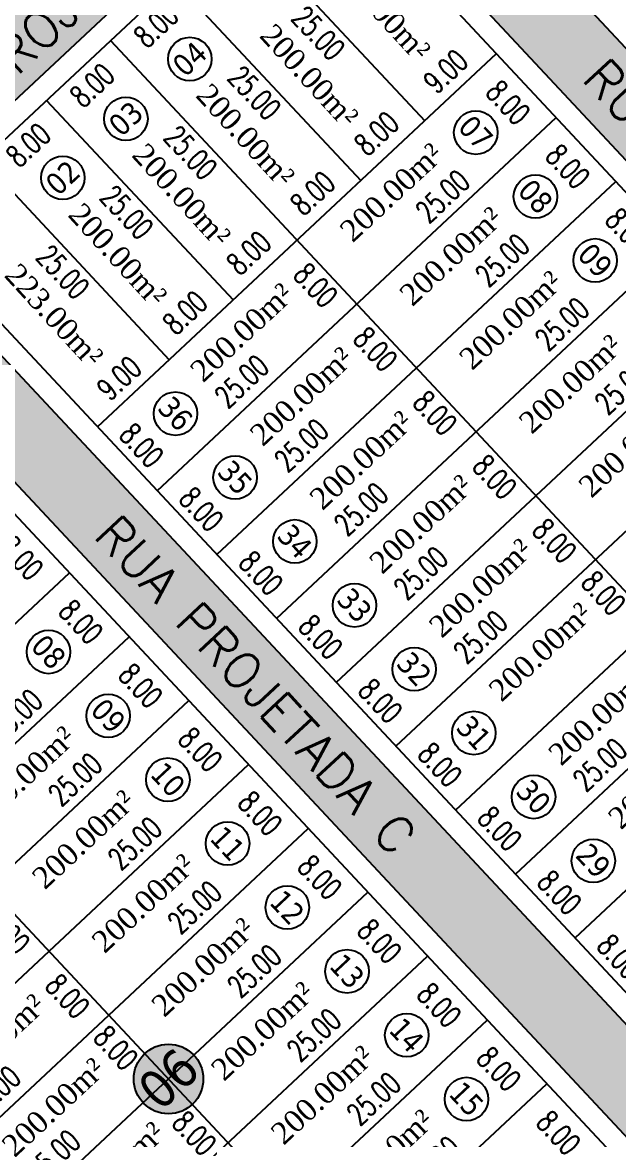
# Model space of a CAD drawing. Header units: metres. Extents: x 437145 to 438174, y 9614495 to 9615043.
# Drawn here: x 437337.3 to 437391.9, y 9614693.8 to 9614796 of the extents above; entities that cross this region are included whole.
import ezdxf

# ---------------------------------------------------------------- set-up
doc = ezdxf.new("R2010")
doc.units = ezdxf.units.M
doc.header["$PDMODE"] = 35
doc.header["$PDSIZE"] = 0.1
for name, color, linetype in [('ADUTORA', 90, 'Continuous'), ('COTAS', 10, 'Continuous'), ('Layer3', 1, 'Continuous'), ('M_FIO', 32, 'Continuous'), ('ÁREA', 7, 'Continuous')]:
    doc.layers.add(name, color=color, linetype=linetype)
doc.styles.add('COTAS', font='romans.shx', dxfattribs={"width": 0.7})
doc.styles.add('symplex', font='simplex.shx', dxfattribs={"bigfont": 'bigfont.shx'})
doc.styles.add('tahoma', font='tahoma.ttf')
doc.styles.add('ÁREA', font='times.ttf', dxfattribs={"height": 2})
doc.dimstyles.new('C-75', dxfattribs={"dimtxt": 2, "dimasz": 0.2, "dimexe": 0, "dimexo": 0, "dimgap": 1, "dimtad": 0, "dimzin": 4, "dimdsep": 46, "dimtxsty": 'COTAS', "dimblk1": 'BOL-COT', "dimblk2": 'BOL-COT', "dimsah": 1, "dimcen": 0.1, "dimse1": 1, "dimse2": 1, "dimsd1": 1, "dimsd2": 1, "dimclrd": 8, "dimclre": 256, "dimaunit": 1, "dimadec": 3, "dimazin": 0, "dimtfac": 0.5, "dimtix": 1, "dimtmove": 0, "dimatfit": 3, "dimldrblk": 'BOL-COT', "dimfxl": 1, "dimtolj": 1, "dimtzin": 0, "dimarcsym": 0})

# ---------------------------------------------------------------- blocks, each defined once
blk = doc.blocks.new('*D284')
at = {"layer": 'Defpoints', "color": 0, "transparency": 16777216}
for p in [(2549.27, 1125.55), (2546.99, 1117.55), (2549.27, 1117.55)]:
    blk.add_point(p, dxfattribs=at)
at = {"layer": 'Layer3', "transparency": 16777216, "insert": (2546.99, 1121.55), "char_height": 2, "attachment_point": 5, "rotation": 270.002, "style": 'COTAS'}
blk.add_mtext('\\A1;8.00', dxfattribs=at)
blk = doc.blocks.new('BOL-COT')
at = {"layer": 'COTAS'}
for p, q in [((-2, 0), (2, 0)), ((0, -3), (0, 3))]:
    blk.add_line(p, q, dxfattribs=at)
blk.add_circle((0, 0), 0.4, dxfattribs=at)
blk = doc.blocks.new('*D285')
at = {"layer": 'Defpoints', "color": 0, "transparency": 16777216}
for p in [(2524.27, 1119.39), (2524.27, 1117.55), (2549.27, 1117.55)]:
    blk.add_point(p, dxfattribs=at)
at = {"layer": 'Layer3', "transparency": 16777216, "insert": (2536.77, 1119.39), "char_height": 2, "attachment_point": 5, "rotation": 0.002, "style": 'COTAS'}
blk.add_mtext('\\A1;25.00', dxfattribs=at)
blk = doc.blocks.new('*D289')
at = {"layer": 'Defpoints', "color": 0, "transparency": 16777216}
for p in [(2549.27, 1117.55), (2546.99, 1109.55), (2549.27, 1109.55)]:
    blk.add_point(p, dxfattribs=at)
at = {"layer": 'Layer3', "transparency": 16777216, "insert": (2546.99, 1113.55), "char_height": 2, "attachment_point": 5, "rotation": 270.002, "style": 'COTAS'}
blk.add_mtext('\\A1;8.00', dxfattribs=at)
blk = doc.blocks.new('*D290')
at = {"layer": 'Defpoints', "color": 0, "transparency": 16777216}
for p in [(2524.27, 1111.39), (2524.27, 1109.55), (2549.27, 1109.55)]:
    blk.add_point(p, dxfattribs=at)
at = {"layer": 'Layer3', "transparency": 16777216, "insert": (2536.77, 1111.39), "char_height": 2, "attachment_point": 5, "rotation": 0.002, "style": 'COTAS'}
blk.add_mtext('\\A1;25.00', dxfattribs=at)
blk = doc.blocks.new('*D294')
at = {"layer": 'Defpoints', "color": 0, "transparency": 16777216}
for p in [(2549.27, 1109.55), (2546.99, 1101.55), (2549.27, 1101.55)]:
    blk.add_point(p, dxfattribs=at)
at = {"layer": 'Layer3', "transparency": 16777216, "insert": (2546.99, 1105.55), "char_height": 2, "attachment_point": 5, "rotation": 270.002, "style": 'COTAS'}
blk.add_mtext('\\A1;8.00', dxfattribs=at)
blk = doc.blocks.new('*D295')
at = {"layer": 'Defpoints', "color": 0, "transparency": 16777216}
for p in [(2524.27, 1103.39), (2524.27, 1101.55), (2549.27, 1101.55)]:
    blk.add_point(p, dxfattribs=at)
at = {"layer": 'Layer3', "transparency": 16777216, "insert": (2536.77, 1103.39), "char_height": 2, "attachment_point": 5, "rotation": 0.002, "style": 'COTAS'}
blk.add_mtext('\\A1;25.00', dxfattribs=at)
blk = doc.blocks.new('*D299')
at = {"layer": 'Defpoints', "color": 0, "transparency": 16777216}
for p in [(2549.27, 1101.55), (2546.99, 1093.55), (2549.27, 1093.55)]:
    blk.add_point(p, dxfattribs=at)
at = {"layer": 'Layer3', "transparency": 16777216, "insert": (2546.99, 1097.55), "char_height": 2, "attachment_point": 5, "rotation": 270.002, "style": 'COTAS'}
blk.add_mtext('\\A1;8.00', dxfattribs=at)
blk = doc.blocks.new('*D300')
at = {"layer": 'Defpoints', "color": 0, "transparency": 16777216}
for p in [(2524.27, 1095.39), (2524.27, 1093.55), (2549.27, 1093.55)]:
    blk.add_point(p, dxfattribs=at)
at = {"layer": 'Layer3', "transparency": 16777216, "insert": (2536.77, 1095.39), "char_height": 2, "attachment_point": 5, "rotation": 0.002, "style": 'COTAS'}
blk.add_mtext('\\A1;25.00', dxfattribs=at)
blk = doc.blocks.new('*D302')
at = {"layer": 'Defpoints', "color": 0, "transparency": 16777216}
for p in [(2520.18, 1101.37), (2520.18, 1093.37), (2522.71, 1093.37)]:
    blk.add_point(p, dxfattribs=at)
at = {"layer": 'Layer3', "transparency": 16777216, "insert": (2522.71, 1097.37), "char_height": 2, "attachment_point": 5, "rotation": 270.002, "style": 'COTAS'}
blk.add_mtext('\\A1;8.00', dxfattribs=at)
blk = doc.blocks.new('*D303')
at = {"layer": 'Defpoints', "color": 0, "transparency": 16777216}
for p in [(2524.27, 1095.58), (2499.27, 1093.54), (2524.27, 1093.55)]:
    blk.add_point(p, dxfattribs=at)
at = {"layer": 'Layer3', "transparency": 16777216, "insert": (2511.77, 1095.58), "char_height": 2, "attachment_point": 5, "rotation": 0.0222, "style": 'COTAS'}
blk.add_mtext('\\A1;25.00', dxfattribs=at)
blk = doc.blocks.new('*D304')
at = {"layer": 'Defpoints', "color": 0, "transparency": 16777216}
for p in [(2549.27, 1093.55), (2547, 1085.55), (2549.28, 1085.55)]:
    blk.add_point(p, dxfattribs=at)
at = {"layer": 'Layer3', "transparency": 16777216, "insert": (2547, 1089.55), "char_height": 2, "attachment_point": 5, "rotation": 270.002, "style": 'COTAS'}
blk.add_mtext('\\A1;8.00', dxfattribs=at)
blk = doc.blocks.new('*D305')
at = {"layer": 'Defpoints', "color": 0, "transparency": 16777216}
for p in [(2524.27, 1087.39), (2524.27, 1085.55), (2549.28, 1085.55)]:
    blk.add_point(p, dxfattribs=at)
at = {"layer": 'Layer3', "transparency": 16777216, "insert": (2536.77, 1087.39), "char_height": 2, "attachment_point": 5, "rotation": 0.002, "style": 'COTAS'}
blk.add_mtext('\\A1;25.00', dxfattribs=at)
blk = doc.blocks.new('*D307')
at = {"layer": 'Defpoints', "color": 0, "transparency": 16777216}
for p in [(2520.18, 1093.37), (2520.18, 1085.37), (2522.71, 1085.37)]:
    blk.add_point(p, dxfattribs=at)
at = {"layer": 'Layer3', "transparency": 16777216, "insert": (2522.71, 1089.37), "char_height": 2, "attachment_point": 5, "rotation": 270.002, "style": 'COTAS'}
blk.add_mtext('\\A1;8.00', dxfattribs=at)
blk = doc.blocks.new('*D308')
at = {"layer": 'Defpoints', "color": 0, "transparency": 16777216}
for p in [(2524.27, 1087.58), (2499.28, 1085.54), (2524.28, 1085.55)]:
    blk.add_point(p, dxfattribs=at)
at = {"layer": 'Layer3', "transparency": 16777216, "insert": (2511.77, 1087.58), "char_height": 2, "attachment_point": 5, "rotation": 0.0222, "style": 'COTAS'}
blk.add_mtext('\\A1;25.00', dxfattribs=at)
blk = doc.blocks.new('*D309')
at = {"layer": 'Defpoints', "color": 0, "transparency": 16777216}
for p in [(2549.28, 1085.55), (2547, 1077.55), (2549.28, 1077.55)]:
    blk.add_point(p, dxfattribs=at)
at = {"layer": 'Layer3', "transparency": 16777216, "insert": (2547, 1081.55), "char_height": 2, "attachment_point": 5, "rotation": 270.002, "style": 'COTAS'}
blk.add_mtext('\\A1;8.00', dxfattribs=at)
blk = doc.blocks.new('*D310')
at = {"layer": 'Defpoints', "color": 0, "transparency": 16777216}
for p in [(2524.28, 1079.39), (2524.28, 1077.55), (2549.28, 1077.55)]:
    blk.add_point(p, dxfattribs=at)
at = {"layer": 'Layer3', "transparency": 16777216, "insert": (2536.78, 1079.39), "char_height": 2, "attachment_point": 5, "rotation": 0.002, "style": 'COTAS'}
blk.add_mtext('\\A1;25.00', dxfattribs=at)
blk = doc.blocks.new('*D312')
at = {"layer": 'Defpoints', "color": 0, "transparency": 16777216}
for p in [(2520.17, 1086.9), (2520.17, 1078.9), (2522.71, 1078.9)]:
    blk.add_point(p, dxfattribs=at)
at = {"layer": 'Layer3', "transparency": 16777216, "insert": (2522.71, 1082.9), "char_height": 2, "attachment_point": 5, "rotation": 270.002, "style": 'COTAS'}
blk.add_mtext('\\A1;8.00', dxfattribs=at)
blk = doc.blocks.new('*D313')
at = {"layer": 'Defpoints', "color": 0, "transparency": 16777216}
for p in [(2524.27, 1079.58), (2499.28, 1077.54), (2524.28, 1077.55)]:
    blk.add_point(p, dxfattribs=at)
at = {"layer": 'Layer3', "transparency": 16777216, "insert": (2511.77, 1079.58), "char_height": 2, "attachment_point": 5, "rotation": 0.0222, "style": 'COTAS'}
blk.add_mtext('\\A1;25.00', dxfattribs=at)
blk = doc.blocks.new('*D314')
at = {"layer": 'Defpoints', "color": 0, "transparency": 16777216}
for p in [(2549.28, 1077.55), (2547, 1069.55), (2549.28, 1069.55)]:
    blk.add_point(p, dxfattribs=at)
at = {"layer": 'Layer3', "transparency": 16777216, "insert": (2547, 1073.55), "char_height": 2, "attachment_point": 5, "rotation": 270.002, "style": 'COTAS'}
blk.add_mtext('\\A1;8.00', dxfattribs=at)
blk = doc.blocks.new('*D315')
at = {"layer": 'Defpoints', "color": 0, "transparency": 16777216}
for p in [(2524.28, 1071.39), (2524.28, 1069.55), (2549.28, 1069.55)]:
    blk.add_point(p, dxfattribs=at)
at = {"layer": 'Layer3', "transparency": 16777216, "insert": (2536.78, 1071.39), "char_height": 2, "attachment_point": 5, "rotation": 0.002, "style": 'COTAS'}
blk.add_mtext('\\A1;25.00', dxfattribs=at)
blk = doc.blocks.new('*D317')
at = {"layer": 'Defpoints', "color": 0, "transparency": 16777216}
for p in [(2520.09, 1076.28), (2520.09, 1068.28), (2522.62, 1068.28)]:
    blk.add_point(p, dxfattribs=at)
at = {"layer": 'Layer3', "transparency": 16777216, "insert": (2522.62, 1072.28), "char_height": 2, "attachment_point": 5, "rotation": 270.002, "style": 'COTAS'}
blk.add_mtext('\\A1;8.00', dxfattribs=at)
blk = doc.blocks.new('*D318')
at = {"layer": 'Defpoints', "color": 0, "transparency": 16777216}
for p in [(2524.27, 1071.58), (2499.28, 1069.54), (2524.28, 1069.55)]:
    blk.add_point(p, dxfattribs=at)
at = {"layer": 'Layer3', "transparency": 16777216, "insert": (2511.77, 1071.58), "char_height": 2, "attachment_point": 5, "rotation": 0.0222, "style": 'COTAS'}
blk.add_mtext('\\A1;25.00', dxfattribs=at)
blk = doc.blocks.new('*D319')
at = {"layer": 'Defpoints', "color": 0, "transparency": 16777216}
for p in [(2549.28, 1069.55), (2547, 1061.55), (2549.28, 1061.55)]:
    blk.add_point(p, dxfattribs=at)
at = {"layer": 'Layer3', "transparency": 16777216, "insert": (2547, 1065.55), "char_height": 2, "attachment_point": 5, "rotation": 270.002, "style": 'COTAS'}
blk.add_mtext('\\A1;8.00', dxfattribs=at)
blk = doc.blocks.new('*D320')
at = {"layer": 'Defpoints', "color": 0, "transparency": 16777216}
for p in [(2524.28, 1063.39), (2524.28, 1061.55), (2549.28, 1061.55)]:
    blk.add_point(p, dxfattribs=at)
at = {"layer": 'Layer3', "transparency": 16777216, "insert": (2536.78, 1063.39), "char_height": 2, "attachment_point": 5, "rotation": 0.002, "style": 'COTAS'}
blk.add_mtext('\\A1;25.00', dxfattribs=at)
blk = doc.blocks.new('*D324')
at = {"layer": 'Defpoints', "color": 0, "transparency": 16777216}
for p in [(2549.28, 1061.55), (2547, 1053.55), (2549.28, 1053.55)]:
    blk.add_point(p, dxfattribs=at)
at = {"layer": 'Layer3', "transparency": 16777216, "insert": (2547, 1057.55), "char_height": 2, "attachment_point": 5, "rotation": 270.002, "style": 'COTAS'}
blk.add_mtext('\\A1;8.00', dxfattribs=at)
blk = doc.blocks.new('*D325')
at = {"layer": 'Defpoints', "color": 0, "transparency": 16777216}
for p in [(2524.28, 1055.39), (2524.28, 1053.55), (2549.28, 1053.55)]:
    blk.add_point(p, dxfattribs=at)
at = {"layer": 'Layer3', "transparency": 16777216, "insert": (2536.78, 1055.39), "char_height": 2, "attachment_point": 5, "rotation": 0.002, "style": 'COTAS'}
blk.add_mtext('\\A1;25.00', dxfattribs=at)
blk = doc.blocks.new('*D329')
at = {"layer": 'Defpoints', "color": 0, "transparency": 16777216}
for p in [(2549.28, 1053.55), (2547, 1045.55), (2549.28, 1045.55)]:
    blk.add_point(p, dxfattribs=at)
at = {"layer": 'Layer3', "transparency": 16777216, "insert": (2547, 1049.55), "char_height": 2, "attachment_point": 5, "rotation": 270.002, "style": 'COTAS'}
blk.add_mtext('\\A1;8.00', dxfattribs=at)
blk = doc.blocks.new('*D330')
at = {"layer": 'Defpoints', "color": 0, "transparency": 16777216}
for p in [(2524.28, 1047.39), (2524.28, 1045.55), (2549.28, 1045.55)]:
    blk.add_point(p, dxfattribs=at)
at = {"layer": 'Layer3', "transparency": 16777216, "insert": (2536.78, 1047.39), "char_height": 2, "attachment_point": 5, "rotation": 0.002, "style": 'COTAS'}
blk.add_mtext('\\A1;25.00', dxfattribs=at)
blk = doc.blocks.new('*D368')
at = {"layer": 'Defpoints', "color": 0, "transparency": 16777216}
for p in [(2577.27, 1127.71), (2569.27, 1125.55), (2577.27, 1125.55)]:
    blk.add_point(p, dxfattribs=at)
at = {"layer": 'Layer3', "transparency": 16777216, "insert": (2573.27, 1127.71), "char_height": 2, "attachment_point": 5, "rotation": 0.0018, "style": 'COTAS'}
blk.add_mtext('\\A1;8.00', dxfattribs=at)
blk = doc.blocks.new('*D369')
at = {"layer": 'Defpoints', "color": 0, "transparency": 16777216}
for p in [(2569.27, 1150.55), (2577.27, 1150.55), (2577.27, 1148.7)]:
    blk.add_point(p, dxfattribs=at)
at = {"layer": 'Layer3', "transparency": 16777216, "insert": (2573.27, 1148.7), "char_height": 2, "attachment_point": 5, "rotation": 0.002, "style": 'COTAS'}
blk.add_mtext('\\A1;8.00', dxfattribs=at)
blk = doc.blocks.new('*D370')
at = {"layer": 'Defpoints', "color": 0, "transparency": 16777216}
for p in [(2577.27, 1150.55), (2575.64, 1125.55), (2577.27, 1125.55)]:
    blk.add_point(p, dxfattribs=at)
at = {"layer": 'Layer3', "transparency": 16777216, "insert": (2575.64, 1138.05), "char_height": 2, "attachment_point": 5, "rotation": 270.002, "style": 'COTAS'}
blk.add_mtext('\\A1;25.00', dxfattribs=at)
blk = doc.blocks.new('*D371')
at = {"layer": 'Defpoints', "color": 0, "transparency": 16777216}
for p in [(2569.27, 1150.55), (2567.64, 1125.55), (2569.27, 1125.55)]:
    blk.add_point(p, dxfattribs=at)
at = {"layer": 'Layer3', "transparency": 16777216, "insert": (2567.64, 1138.05), "char_height": 2, "attachment_point": 5, "rotation": 270.002, "style": 'COTAS'}
blk.add_mtext('\\A1;25.00', dxfattribs=at)
blk = doc.blocks.new('*D372')
at = {"layer": 'Defpoints', "color": 0, "transparency": 16777216}
for p in [(2585.27, 1127.71), (2577.27, 1125.55), (2585.27, 1125.55)]:
    blk.add_point(p, dxfattribs=at)
at = {"layer": 'Layer3', "transparency": 16777216, "insert": (2581.27, 1127.71), "char_height": 2, "attachment_point": 5, "rotation": 0.0018, "style": 'COTAS'}
blk.add_mtext('\\A1;8.00', dxfattribs=at)
blk = doc.blocks.new('*D373')
at = {"layer": 'Defpoints', "color": 0, "transparency": 16777216}
for p in [(2577.27, 1150.55), (2585.27, 1150.55), (2585.27, 1148.7)]:
    blk.add_point(p, dxfattribs=at)
at = {"layer": 'Layer3', "transparency": 16777216, "insert": (2581.27, 1148.7), "char_height": 2, "attachment_point": 5, "rotation": 0.002, "style": 'COTAS'}
blk.add_mtext('\\A1;8.00', dxfattribs=at)
blk = doc.blocks.new('*D374')
at = {"layer": 'Defpoints', "color": 0, "transparency": 16777216}
for p in [(2585.27, 1150.55), (2583.64, 1125.55), (2585.27, 1125.55)]:
    blk.add_point(p, dxfattribs=at)
at = {"layer": 'Layer3', "transparency": 16777216, "insert": (2583.64, 1138.05), "char_height": 2, "attachment_point": 5, "rotation": 270.002, "style": 'COTAS'}
blk.add_mtext('\\A1;25.00', dxfattribs=at)
blk = doc.blocks.new('*D375')
at = {"layer": 'Defpoints', "color": 0, "transparency": 16777216}
for p in [(2593.27, 1127.71), (2585.27, 1125.55), (2593.27, 1125.55)]:
    blk.add_point(p, dxfattribs=at)
at = {"layer": 'Layer3', "transparency": 16777216, "insert": (2589.27, 1127.71), "char_height": 2, "attachment_point": 5, "rotation": 0.0018, "style": 'COTAS'}
blk.add_mtext('\\A1;8.00', dxfattribs=at)
blk = doc.blocks.new('*D376')
at = {"layer": 'Defpoints', "color": 0, "transparency": 16777216}
for p in [(2585.27, 1150.55), (2593.27, 1150.55), (2593.27, 1148.7)]:
    blk.add_point(p, dxfattribs=at)
at = {"layer": 'Layer3', "transparency": 16777216, "insert": (2589.27, 1148.7), "char_height": 2, "attachment_point": 5, "rotation": 0.002, "style": 'COTAS'}
blk.add_mtext('\\A1;8.00', dxfattribs=at)
blk = doc.blocks.new('*D377')
at = {"layer": 'Defpoints', "color": 0, "transparency": 16777216}
for p in [(2593.27, 1150.55), (2591.64, 1125.55), (2593.27, 1125.55)]:
    blk.add_point(p, dxfattribs=at)
at = {"layer": 'Layer3', "transparency": 16777216, "insert": (2591.64, 1138.05), "char_height": 2, "attachment_point": 5, "rotation": 270.002, "style": 'COTAS'}
blk.add_mtext('\\A1;25.00', dxfattribs=at)
blk = doc.blocks.new('*D378')
at = {"layer": 'Defpoints', "color": 0, "transparency": 16777216}
for p in [(2601.27, 1127.71), (2593.27, 1125.55), (2601.27, 1125.55)]:
    blk.add_point(p, dxfattribs=at)
at = {"layer": 'Layer3', "transparency": 16777216, "insert": (2597.27, 1127.71), "char_height": 2, "attachment_point": 5, "rotation": 0.0018, "style": 'COTAS'}
blk.add_mtext('\\A1;8.00', dxfattribs=at)
blk = doc.blocks.new('*D380')
at = {"layer": 'Defpoints', "color": 0, "transparency": 16777216}
for p in [(2601.27, 1150.55), (2599.64, 1125.55), (2601.27, 1125.55)]:
    blk.add_point(p, dxfattribs=at)
at = {"layer": 'Layer3', "transparency": 16777216, "insert": (2599.64, 1138.05), "char_height": 2, "attachment_point": 5, "rotation": 270.002, "style": 'COTAS'}
blk.add_mtext('\\A1;25.00', dxfattribs=at)
blk = doc.blocks.new('*D381')
at = {"layer": 'Defpoints', "color": 0, "transparency": 16777216}
for p in [(2610.27, 1148.55), (2608.54, 1125.55), (2610.27, 1125.55)]:
    blk.add_point(p, dxfattribs=at)
at = {"layer": 'Layer3', "transparency": 16777216, "insert": (2608.54, 1137.05), "char_height": 2, "attachment_point": 5, "rotation": 270.002, "style": 'COTAS'}
blk.add_mtext('\\A1;23.00', dxfattribs=at)
blk = doc.blocks.new('*D382')
at = {"layer": 'Defpoints', "color": 0, "transparency": 16777216}
for p in [(2569.27, 1127.45), (2560.27, 1125.55), (2569.27, 1125.55)]:
    blk.add_point(p, dxfattribs=at)
at = {"layer": 'Layer3', "transparency": 16777216, "insert": (2564.77, 1127.45), "char_height": 2, "attachment_point": 5, "rotation": 0.002, "style": 'COTAS'}
blk.add_mtext('\\A1;9.00', dxfattribs=at)
blk = doc.blocks.new('*D383')
at = {"layer": 'Defpoints', "color": 0, "transparency": 16777216}
for p in [(2601.27, 1127.55), (2601.27, 1125.55), (2610.27, 1125.55)]:
    blk.add_point(p, dxfattribs=at)
at = {"layer": 'Layer3', "transparency": 16777216, "insert": (2605.77, 1127.55), "char_height": 2, "attachment_point": 5, "rotation": 0.002, "style": 'COTAS'}
blk.add_mtext('\\A1;9.00', dxfattribs=at)
blk = doc.blocks.new('*D384')
at = {"layer": 'Defpoints', "color": 0, "transparency": 16777216}
for p in [(2610.27, 1125.55), (2607.99, 1117.55), (2610.27, 1117.55)]:
    blk.add_point(p, dxfattribs=at)
at = {"layer": 'Layer3', "transparency": 16777216, "insert": (2607.99, 1121.55), "char_height": 2, "attachment_point": 5, "rotation": 270.002, "style": 'COTAS'}
blk.add_mtext('\\A1;8.00', dxfattribs=at)
blk = doc.blocks.new('*D385')
at = {"layer": 'Defpoints', "color": 0, "transparency": 16777216}
for p in [(2585.27, 1119.39), (2585.27, 1117.55), (2610.27, 1117.55)]:
    blk.add_point(p, dxfattribs=at)
at = {"layer": 'Layer3', "transparency": 16777216, "insert": (2597.77, 1119.39), "char_height": 2, "attachment_point": 5, "rotation": 0.002, "style": 'COTAS'}
blk.add_mtext('\\A1;25.00', dxfattribs=at)
blk = doc.blocks.new('*D386')
at = {"layer": 'Defpoints', "color": 0, "transparency": 16777216}
for p in [(2560.27, 1125.55), (2560.27, 1117.55), (2562.07, 1117.55)]:
    blk.add_point(p, dxfattribs=at)
at = {"layer": 'Layer3', "transparency": 16777216, "insert": (2562.07, 1121.55), "char_height": 2, "attachment_point": 5, "rotation": 270.002, "style": 'COTAS'}
blk.add_mtext('\\A1;8.00', dxfattribs=at)
blk = doc.blocks.new('*D387')
at = {"layer": 'Defpoints', "color": 0, "transparency": 16777216}
for p in [(2581.18, 1125.37), (2581.18, 1117.37), (2583.71, 1117.37)]:
    blk.add_point(p, dxfattribs=at)
at = {"layer": 'Layer3', "transparency": 16777216, "insert": (2583.71, 1121.37), "char_height": 2, "attachment_point": 5, "rotation": 270.002, "style": 'COTAS'}
blk.add_mtext('\\A1;8.00', dxfattribs=at)
blk = doc.blocks.new('*D388')
at = {"layer": 'Defpoints', "color": 0, "transparency": 16777216}
for p in [(2585.27, 1119.58), (2560.27, 1117.54), (2585.27, 1117.55)]:
    blk.add_point(p, dxfattribs=at)
at = {"layer": 'Layer3', "transparency": 16777216, "insert": (2572.77, 1119.58), "char_height": 2, "attachment_point": 5, "rotation": 0.0222, "style": 'COTAS'}
blk.add_mtext('\\A1;25.00', dxfattribs=at)
blk = doc.blocks.new('*D389')
at = {"layer": 'Defpoints', "color": 0, "transparency": 16777216}
for p in [(2610.27, 1117.55), (2607.99, 1109.55), (2610.27, 1109.55)]:
    blk.add_point(p, dxfattribs=at)
at = {"layer": 'Layer3', "transparency": 16777216, "insert": (2607.99, 1113.55), "char_height": 2, "attachment_point": 5, "rotation": 270.002, "style": 'COTAS'}
blk.add_mtext('\\A1;8.00', dxfattribs=at)
blk = doc.blocks.new('*D390')
at = {"layer": 'Defpoints', "color": 0, "transparency": 16777216}
for p in [(2585.27, 1111.39), (2585.27, 1109.55), (2610.27, 1109.55)]:
    blk.add_point(p, dxfattribs=at)
at = {"layer": 'Layer3', "transparency": 16777216, "insert": (2597.77, 1111.39), "char_height": 2, "attachment_point": 5, "rotation": 0.002, "style": 'COTAS'}
blk.add_mtext('\\A1;25.00', dxfattribs=at)
blk = doc.blocks.new('*D391')
at = {"layer": 'Defpoints', "color": 0, "transparency": 16777216}
for p in [(2560.27, 1117.55), (2560.27, 1109.55), (2562.07, 1109.55)]:
    blk.add_point(p, dxfattribs=at)
at = {"layer": 'Layer3', "transparency": 16777216, "insert": (2562.07, 1113.55), "char_height": 2, "attachment_point": 5, "rotation": 270.002, "style": 'COTAS'}
blk.add_mtext('\\A1;8.00', dxfattribs=at)
blk = doc.blocks.new('*D392')
at = {"layer": 'Defpoints', "color": 0, "transparency": 16777216}
for p in [(2581.18, 1117.37), (2581.18, 1109.37), (2583.71, 1109.37)]:
    blk.add_point(p, dxfattribs=at)
at = {"layer": 'Layer3', "transparency": 16777216, "insert": (2583.71, 1113.37), "char_height": 2, "attachment_point": 5, "rotation": 270.002, "style": 'COTAS'}
blk.add_mtext('\\A1;8.00', dxfattribs=at)
blk = doc.blocks.new('*D393')
at = {"layer": 'Defpoints', "color": 0, "transparency": 16777216}
for p in [(2585.27, 1111.58), (2560.27, 1109.54), (2585.27, 1109.55)]:
    blk.add_point(p, dxfattribs=at)
at = {"layer": 'Layer3', "transparency": 16777216, "insert": (2572.77, 1111.58), "char_height": 2, "attachment_point": 5, "rotation": 0.0222, "style": 'COTAS'}
blk.add_mtext('\\A1;25.00', dxfattribs=at)
blk = doc.blocks.new('*D394')
at = {"layer": 'Defpoints', "color": 0, "transparency": 16777216}
for p in [(2610.27, 1109.55), (2607.99, 1101.55), (2610.27, 1101.55)]:
    blk.add_point(p, dxfattribs=at)
at = {"layer": 'Layer3', "transparency": 16777216, "insert": (2607.99, 1105.55), "char_height": 2, "attachment_point": 5, "rotation": 270.002, "style": 'COTAS'}
blk.add_mtext('\\A1;8.00', dxfattribs=at)
blk = doc.blocks.new('*D395')
at = {"layer": 'Defpoints', "color": 0, "transparency": 16777216}
for p in [(2585.27, 1103.39), (2585.27, 1101.55), (2610.27, 1101.55)]:
    blk.add_point(p, dxfattribs=at)
at = {"layer": 'Layer3', "transparency": 16777216, "insert": (2597.77, 1103.39), "char_height": 2, "attachment_point": 5, "rotation": 0.002, "style": 'COTAS'}
blk.add_mtext('\\A1;25.00', dxfattribs=at)
blk = doc.blocks.new('*D396')
at = {"layer": 'Defpoints', "color": 0, "transparency": 16777216}
for p in [(2560.27, 1109.55), (2560.27, 1101.55), (2562.07, 1101.55)]:
    blk.add_point(p, dxfattribs=at)
at = {"layer": 'Layer3', "transparency": 16777216, "insert": (2562.07, 1105.55), "char_height": 2, "attachment_point": 5, "rotation": 270.002, "style": 'COTAS'}
blk.add_mtext('\\A1;8.00', dxfattribs=at)
blk = doc.blocks.new('*D397')
at = {"layer": 'Defpoints', "color": 0, "transparency": 16777216}
for p in [(2581.18, 1109.37), (2581.18, 1101.37), (2583.71, 1101.37)]:
    blk.add_point(p, dxfattribs=at)
at = {"layer": 'Layer3', "transparency": 16777216, "insert": (2583.71, 1105.37), "char_height": 2, "attachment_point": 5, "rotation": 270.002, "style": 'COTAS'}
blk.add_mtext('\\A1;8.00', dxfattribs=at)
blk = doc.blocks.new('*D398')
at = {"layer": 'Defpoints', "color": 0, "transparency": 16777216}
for p in [(2585.27, 1103.58), (2560.27, 1101.54), (2585.27, 1101.55)]:
    blk.add_point(p, dxfattribs=at)
at = {"layer": 'Layer3', "transparency": 16777216, "insert": (2572.77, 1103.58), "char_height": 2, "attachment_point": 5, "rotation": 0.0222, "style": 'COTAS'}
blk.add_mtext('\\A1;25.00', dxfattribs=at)
blk = doc.blocks.new('*D400')
at = {"layer": 'Defpoints', "color": 0, "transparency": 16777216}
for p in [(2585.27, 1095.39), (2585.27, 1093.55), (2610.27, 1093.55)]:
    blk.add_point(p, dxfattribs=at)
at = {"layer": 'Layer3', "transparency": 16777216, "insert": (2597.77, 1095.39), "char_height": 2, "attachment_point": 5, "rotation": 0.002, "style": 'COTAS'}
blk.add_mtext('\\A1;25.00', dxfattribs=at)
blk = doc.blocks.new('*D401')
at = {"layer": 'Defpoints', "color": 0, "transparency": 16777216}
for p in [(2560.27, 1101.55), (2560.27, 1093.55), (2562.07, 1093.55)]:
    blk.add_point(p, dxfattribs=at)
at = {"layer": 'Layer3', "transparency": 16777216, "insert": (2562.07, 1097.55), "char_height": 2, "attachment_point": 5, "rotation": 270.002, "style": 'COTAS'}
blk.add_mtext('\\A1;8.00', dxfattribs=at)
blk = doc.blocks.new('*D402')
at = {"layer": 'Defpoints', "color": 0, "transparency": 16777216}
for p in [(2581.18, 1101.37), (2581.18, 1093.37), (2583.71, 1093.37)]:
    blk.add_point(p, dxfattribs=at)
at = {"layer": 'Layer3', "transparency": 16777216, "insert": (2583.71, 1097.37), "char_height": 2, "attachment_point": 5, "rotation": 270.002, "style": 'COTAS'}
blk.add_mtext('\\A1;8.00', dxfattribs=at)
blk = doc.blocks.new('*D403')
at = {"layer": 'Defpoints', "color": 0, "transparency": 16777216}
for p in [(2585.27, 1095.58), (2560.27, 1093.54), (2585.27, 1093.55)]:
    blk.add_point(p, dxfattribs=at)
at = {"layer": 'Layer3', "transparency": 16777216, "insert": (2572.77, 1095.58), "char_height": 2, "attachment_point": 5, "rotation": 0.0222, "style": 'COTAS'}
blk.add_mtext('\\A1;25.00', dxfattribs=at)
blk = doc.blocks.new('*D405')
at = {"layer": 'Defpoints', "color": 0, "transparency": 16777216}
for p in [(2585.27, 1087.39), (2585.27, 1085.55), (2610.28, 1085.55)]:
    blk.add_point(p, dxfattribs=at)
at = {"layer": 'Layer3', "transparency": 16777216, "insert": (2597.77, 1087.39), "char_height": 2, "attachment_point": 5, "rotation": 0.002, "style": 'COTAS'}
blk.add_mtext('\\A1;25.00', dxfattribs=at)
blk = doc.blocks.new('*D406')
at = {"layer": 'Defpoints', "color": 0, "transparency": 16777216}
for p in [(2560.27, 1093.55), (2560.28, 1085.55), (2562.07, 1085.55)]:
    blk.add_point(p, dxfattribs=at)
at = {"layer": 'Layer3', "transparency": 16777216, "insert": (2562.07, 1089.55), "char_height": 2, "attachment_point": 5, "rotation": 270.002, "style": 'COTAS'}
blk.add_mtext('\\A1;8.00', dxfattribs=at)
blk = doc.blocks.new('*D407')
at = {"layer": 'Defpoints', "color": 0, "transparency": 16777216}
for p in [(2581.18, 1093.37), (2581.18, 1085.37), (2583.71, 1085.37)]:
    blk.add_point(p, dxfattribs=at)
at = {"layer": 'Layer3', "transparency": 16777216, "insert": (2583.71, 1089.37), "char_height": 2, "attachment_point": 5, "rotation": 270.002, "style": 'COTAS'}
blk.add_mtext('\\A1;8.00', dxfattribs=at)
blk = doc.blocks.new('*D408')
at = {"layer": 'Defpoints', "color": 0, "transparency": 16777216}
for p in [(2585.27, 1087.58), (2560.28, 1085.54), (2585.28, 1085.55)]:
    blk.add_point(p, dxfattribs=at)
at = {"layer": 'Layer3', "transparency": 16777216, "insert": (2572.77, 1087.58), "char_height": 2, "attachment_point": 5, "rotation": 0.0222, "style": 'COTAS'}
blk.add_mtext('\\A1;25.00', dxfattribs=at)
blk = doc.blocks.new('*D411')
at = {"layer": 'Defpoints', "color": 0, "transparency": 16777216}
for p in [(2581.19, 1086.81), (2581.19, 1078.81), (2583.72, 1078.81)]:
    blk.add_point(p, dxfattribs=at)
at = {"layer": 'Layer3', "transparency": 16777216, "insert": (2583.72, 1082.81), "char_height": 2, "attachment_point": 5, "rotation": 270.002, "style": 'COTAS'}
blk.add_mtext('\\A1;8.00', dxfattribs=at)
blk = doc.blocks.new('*D414')
at = {"layer": 'Defpoints', "color": 0, "transparency": 16777216}
for p in [(2560.28, 1077.55), (2560.28, 1069.55), (2562.07, 1069.55)]:
    blk.add_point(p, dxfattribs=at)
at = {"layer": 'Layer3', "transparency": 16777216, "insert": (2562.07, 1073.55), "char_height": 2, "attachment_point": 5, "rotation": 270.002, "style": 'COTAS'}
blk.add_mtext('\\A1;8.00', dxfattribs=at)
blk = doc.blocks.new('*D416')
at = {"layer": 'Defpoints', "color": 0, "transparency": 16777216}
for p in [(2585.27, 1071.58), (2560.28, 1069.54), (2585.28, 1069.55)]:
    blk.add_point(p, dxfattribs=at)
at = {"layer": 'Layer3', "transparency": 16777216, "insert": (2572.77, 1071.58), "char_height": 2, "attachment_point": 5, "rotation": 0.0222, "style": 'COTAS'}
blk.add_mtext('\\A1;25.00', dxfattribs=at)
blk = doc.blocks.new('*D419')
at = {"layer": 'Defpoints', "color": 0, "transparency": 16777216}
for p in [(2560.28, 1069.55), (2560.28, 1061.55), (2562.07, 1061.55)]:
    blk.add_point(p, dxfattribs=at)
at = {"layer": 'Layer3', "transparency": 16777216, "insert": (2562.07, 1065.55), "char_height": 2, "attachment_point": 5, "rotation": 270.002, "style": 'COTAS'}
blk.add_mtext('\\A1;8.00', dxfattribs=at)
blk = doc.blocks.new('*D421')
at = {"layer": 'Defpoints', "color": 0, "transparency": 16777216}
for p in [(2585.28, 1063.58), (2560.28, 1061.54), (2585.28, 1061.55)]:
    blk.add_point(p, dxfattribs=at)
at = {"layer": 'Layer3', "transparency": 16777216, "insert": (2572.78, 1063.58), "char_height": 2, "attachment_point": 5, "rotation": 0.0222, "style": 'COTAS'}
blk.add_mtext('\\A1;25.00', dxfattribs=at)
blk = doc.blocks.new('*D424')
at = {"layer": 'Defpoints', "color": 0, "transparency": 16777216}
for p in [(2560.28, 1061.55), (2560.28, 1053.55), (2562.07, 1053.55)]:
    blk.add_point(p, dxfattribs=at)
at = {"layer": 'Layer3', "transparency": 16777216, "insert": (2562.07, 1057.55), "char_height": 2, "attachment_point": 5, "rotation": 270.002, "style": 'COTAS'}
blk.add_mtext('\\A1;8.00', dxfattribs=at)
blk = doc.blocks.new('*D426')
at = {"layer": 'Defpoints', "color": 0, "transparency": 16777216}
for p in [(2585.28, 1055.58), (2560.28, 1053.54), (2585.28, 1053.55)]:
    blk.add_point(p, dxfattribs=at)
at = {"layer": 'Layer3', "transparency": 16777216, "insert": (2572.78, 1055.58), "char_height": 2, "attachment_point": 5, "rotation": 0.0222, "style": 'COTAS'}
blk.add_mtext('\\A1;25.00', dxfattribs=at)
blk = doc.blocks.new('*D477')
at = {"layer": 'Defpoints', "color": 0, "transparency": 16777216}
for p in [(2621.27, 1125.55), (2621.27, 1117.55), (2623.07, 1117.55)]:
    blk.add_point(p, dxfattribs=at)
at = {"layer": 'Layer3', "transparency": 16777216, "insert": (2623.07, 1121.55), "char_height": 2, "attachment_point": 5, "rotation": 270.002, "style": 'COTAS'}
blk.add_mtext('\\A1;8.00', dxfattribs=at)
blk = doc.blocks.new('*D821')
at = {"layer": 'Defpoints', "color": 0, "transparency": 16777216}
for p in [(2560.28, 1085.56), (2560.28, 1077.56), (2562.07, 1077.56)]:
    blk.add_point(p, dxfattribs=at)
at = {"layer": 'Layer3', "transparency": 16777216, "insert": (2562.07, 1081.56), "char_height": 2, "attachment_point": 5, "rotation": 270.002, "style": 'COTAS'}
blk.add_mtext('\\A1;8.00', dxfattribs=at)
blk = doc.blocks.new('atutu')
h = blk.add_hatch(color=252)
h.dxf.hatch_style = 1
h.paths.add_polyline_path([(2863.271, 1159.558), (2832.441, 1159.557), (2829.27, 1162.729), (2829.271, 1186.557), (2822.271, 1186.557), (2822.27, 1162.728), (2819.098, 1159.557), (2712.444, 1159.553), (2709.272, 1162.724), (2709.271, 1186.548), (2702.271, 1186.553), (2702.272, 1162.724), (2699.101, 1159.552), (2531.944, 1159.546), (2528.772, 1162.718), (2528.771, 1186.546), (2521.771, 1186.546), (2521.772, 1162.718), (2518.601, 1159.546), (2436.444, 1159.543), (2433.273, 1162.713), (2433.273, 1186.282), (2426.273, 1186.282), (2426.282, 928.758), (2433.282, 928.743), (2433.28, 991.384), (2436.439, 994.543), (2521.437, 994.546), (2521.437, 994.546), (2524.218, 994.546), (2531.218, 994.546), (2534.78, 994.547), (2534.769, 994.547), (2792.107, 994.556), (2795.278, 991.384), (2795.281, 928.756), (2802.281, 928.756), (2802.278, 991.395), (2805.439, 994.556), (2853.118, 994.558), (2856.278, 991.397), (2856.281, 928.758), (2863.271, 928.758)])
h.paths.add_polyline_path([(2612.273, 1149.378), (2612.278, 1004.721), (2609.106, 1001.549), (2561.45, 1001.548), (2558.278, 1004.719), (2558.273, 1149.376), (2561.444, 1152.548), (2609.101, 1152.549)], flags=16)
h.paths.add_polyline_path([(2619.273, 1149.378), (2622.444, 1152.55), (2670.101, 1152.551), (2673.273, 1149.38), (2673.278, 1004.723), (2670.106, 1001.551), (2622.45, 1001.55), (2619.278, 1004.721)], flags=16)
h.paths.add_polyline_path([(2551.273, 1149.376), (2551.278, 1004.719), (2548.106, 1001.547), (2500.45, 1001.545), (2497.278, 1004.717), (2497.273, 1149.374), (2500.444, 1152.545), (2548.101, 1152.547)], flags=16)
h.paths.add_polyline_path([(2680.273, 1149.38), (2683.444, 1152.552), (2731.101, 1152.554), (2734.273, 1149.382), (2734.278, 1004.725), (2731.106, 1001.554), (2683.45, 1001.552), (2680.278, 1004.723)], flags=16)
h.paths.add_polyline_path([(2490.273, 1149.373), (2490.278, 1004.717), (2487.106, 1001.545), (2436.452, 1001.543), (2433.279, 1004.716), (2433.274, 1149.373), (2436.444, 1152.543), (2487.101, 1152.545)], flags=16)
h.paths.add_polyline_path([(2741.273, 1149.382), (2744.444, 1152.554), (2792.101, 1152.556), (2795.273, 1149.384), (2795.278, 1004.727), (2792.106, 1001.556), (2744.45, 1001.554), (2741.278, 1004.725)], flags=16)
h.paths.add_polyline_path([(2802.273, 1149.384), (2805.444, 1152.556), (2853.101, 1152.558), (2856.273, 1149.386), (2856.278, 1004.73), (2853.106, 1001.558), (2805.45, 1001.556), (2802.278, 1004.728)], flags=16)
at = {"layer": 'Layer3'}
h = blk.add_hatch(color=101, dxfattribs=at)
h.dxf.hatch_style = 1
h.set_gradient(color1=(131, 236, 156), color2=(83, 228, 117), one_color=1, tint=0.61)
h.paths.add_polyline_path([(2526.602, 1075.346, 1), (2521.973, 1079.716, 1)])
h = blk.add_hatch(dxfattribs=at)
h.set_pattern_fill('AR-SAND', color=85)
h.set_pattern_definition([(37.5, (-475198.4406, -9591283.7162), (-0.0629933581, 1.92682376901), [0, -1.52, 0, -1.7, 0, -1.625]), (7.5, (-475198.4406, -9591283.7162), (1.7697767053, 2.8221460652), [0, -0.82, 0, -1.37, 0, -0.525]), (327.5, (-475199.6706, -9591283.7162), (3.11414186175, 0.00565905354), [0, -0.5, 0, -1.8, 0, -2.35]), (317.5, (-475199.6706, -9591283.7162), (3.0061266046, 0.8776755649), [0, -0.25, 0, -1.18, 0, -1.35])])
h.paths.add_polyline_path([(2436.127, 992.384), (2434.127, 990.384), (2434.129, 928.596), (2693.799, 928.596), (2693.797, 990.394), (2691.797, 992.394)])
h.paths.add_polyline_path([(2562.125, 959.38, -1), (2555.759, 959.38, -1)], flags=0)
h.paths.add_polyline_path([(2559.99, 986.99), (2567.923, 986.991), (2567.923, 989.991), (2559.99, 989.99)], flags=24)
h.paths.add_polyline_path([(2688.788, 962.76), (2688.788, 956.227), (2691.788, 956.227), (2691.788, 962.76)], flags=24)
h.paths.add_polyline_path([(2435.672, 962.751), (2435.672, 956.218), (2438.672, 956.218), (2438.672, 962.751)], flags=24)
h.paths.add_polyline_path([(2555.31, 955.797), (2562.316, 955.797), (2562.315, 963.357), (2555.309, 963.357)], flags=24)
h.paths.add_polyline_path([(2559.997, 931.098), (2567.931, 931.098), (2567.931, 934.098), (2559.997, 934.098)], flags=24)
h.paths.add_polyline_path([(2535.918, 962.316), (2582.059, 962.281), (2582.063, 968.373), (2535.923, 968.409)], flags=24)
at = {"layer": 'Layer3', "color": 0}
for points in [[(2524.273, 1150.546), (2524.278, 1003.546)], [(2562.273, 1150.548), (2608.273, 1150.549)], [(2569.273, 1150.548), (2569.274, 1125.548)], [(2577.273, 1150.548), (2577.274, 1125.548)], [(2585.273, 1150.548), (2585.278, 1003.548)], [(2593.273, 1150.549), (2593.274, 1125.549)], [(2601.273, 1150.549), (2601.274, 1125.549)], [(2549.278, 1005.547), (2549.273, 1148.547)], [(2560.278, 1005.547), (2560.273, 1148.547)], [(2610.278, 1005.549), (2610.273, 1148.549)], [(2560.274, 1125.547), (2610.274, 1125.549)], [(2499.274, 1117.545), (2549.274, 1117.547)], [(2560.274, 1117.547), (2610.274, 1117.549)], [(2499.274, 1109.545), (2549.274, 1109.547)], [(2560.274, 1109.547), (2610.274, 1109.549)], [(2499.274, 1101.545), (2549.274, 1101.547)], [(2560.274, 1101.547), (2610.274, 1101.549)], [(2499.275, 1093.545), (2549.275, 1093.547)], [(2560.275, 1093.547), (2610.275, 1093.549)], [(2499.275, 1085.545), (2549.275, 1085.547)], [(2560.275, 1085.547), (2610.275, 1085.549)], [(2499.275, 1077.545), (2549.275, 1077.547)], [(2560.275, 1077.547), (2610.275, 1077.549)], [(2499.276, 1069.545), (2549.276, 1069.547)], [(2560.276, 1069.547), (2610.276, 1069.549)], [(2499.276, 1061.545), (2549.276, 1061.547)], [(2560.276, 1061.547), (2610.276, 1061.549)], [(2499.276, 1053.545), (2549.276, 1053.547)]]:
    blk.add_lwpolyline(points, dxfattribs=at)
for centre, radius in [((2573.517, 1144.36), 1.991), ((2581.425, 1144.36), 1.991), ((2589.425, 1144.36), 1.991), ((2566.313, 1121.559), 1.991), ((2603.944, 1121.57), 1.991), ((2542.944, 1113.567), 1.991), ((2566.313, 1113.568), 1.991), ((2603.944, 1113.57), 1.991), ((2542.944, 1105.567), 1.991), ((2566.314, 1105.559), 1.991), ((2603.944, 1105.57), 1.991), ((2542.945, 1097.567), 1.991), ((2566.314, 1097.559), 1.991), ((2542.945, 1089.567), 1.991), ((2566.314, 1089.559), 1.991), ((2542.945, 1081.567), 1.991), ((2566.314, 1081.568), 1.991), ((2524.288, 1077.531), 3.183), ((2542.945, 1073.567), 1.991), ((2566.315, 1073.559), 1.991), ((2542.946, 1065.567), 1.991), ((2566.315, 1065.559), 1.991), ((2542.946, 1057.567), 1.991)]:
    blk.add_circle(centre, radius, dxfattribs=at)
at = {"layer": 'M_FIO'}
for points in [[(2561.444, 1152.547), (2609.101, 1152.549)], [(2561.444, 1152.547), (2609.101, 1152.549)], [(2551.278, 1004.719), (2551.273, 1149.376)], [(2551.278, 1004.719), (2551.273, 1149.376)], [(2558.278, 1004.719), (2558.273, 1149.376)], [(2558.278, 1004.719), (2558.273, 1149.376)], [(2612.278, 1004.721), (2612.273, 1149.378)], [(2612.278, 1004.721), (2612.273, 1149.378)], [(2619.278, 1004.721), (2619.273, 1149.378)], [(2619.278, 1004.721), (2619.273, 1149.378)]]:
    blk.add_lwpolyline(points, dxfattribs=at)
at = {"layer": 'ADUTORA', "color": 7, "style": 'symplex'}
for s, rotation, p in [('RUA PROJETADA A', 0.02567, (2563.006, 1153.96)), ('RUA PROJETADA C', 270.02567, (2553.076, 1118.543)), ('RUA PROJETADA D', 270.02567, (2614.259, 1118.543))]:
    blk.add_text(s, height=3.2843, rotation=rotation, dxfattribs=at).set_placement(p)
at = {"layer": 'Layer3', "color": 5, "char_height": 2, "attachment_point": 5, "style": 'tahoma'}
for s, insert, rotation in [('\\A1;02', (2573.517, 1144.36), 0.00204), ('\\A1;03', (2581.425, 1144.36), 0.00204), ('\\A1;04', (2589.425, 1144.36), 0.00204), ('\\A1;36', (2566.313, 1121.559), 270.04973), ('\\A1;07', (2603.944, 1121.57), 270.04973), ('\\A1;08', (2542.944, 1113.567), 270.04973), ('\\A1;35', (2566.313, 1113.559), 270.04973), ('\\A1;08', (2603.944, 1113.57), 270.04973), ('\\A1;09', (2542.944, 1105.567), 270.04973), ('\\A1;34', (2566.314, 1105.559), 270.04973), ('\\A1;09', (2603.944, 1105.57), 270.04973), ('\\A1;10', (2542.945, 1097.567), 270.04973), ('\\A1;33', (2566.314, 1097.559), 270.04973), ('\\A1;11', (2542.945, 1089.567), 270.04973), ('\\A1;32', (2566.314, 1089.559), 270.04973), ('\\A1;12', (2542.945, 1081.567), 270.04973), ('\\A1;31', (2566.314, 1081.568), 270.04973), ('\\A1;13', (2542.945, 1073.567), 270.04973), ('\\A1;30', (2566.315, 1073.559), 270.04973), ('\\A1;14', (2542.946, 1065.567), 270.04973), ('\\A1;29', (2566.315, 1065.559), 270.04973), ('\\A1;15', (2542.946, 1057.567), 270.04973)]:
    blk.add_mtext(s, dxfattribs=dict(at, insert=insert, rotation=rotation))
at = {"layer": 'Layer3', "color": 1, "insert": (2524.288, 1077.531), "char_height": 3.5, "attachment_point": 5, "rotation": 0.00204, "style": 'tahoma'}
blk.add_mtext('\\A1;06', dxfattribs=at)
at = {"layer": 'ÁREA', "linetype": 'Continuous', "lineweight": -2, "extrusion": (-0.000658808, -0.026227, 0.999656), "style": 'ÁREA'}
for s, p in [('223.00m²', (2533.926, 1204.986, -36.138)), ('200.00m²', (2541.956, 1205.246, -36.144)), ('200.00m²', (2549.953, 1205.447, -36.15)), ('200.00m²', (2557.951, 1205.649, -36.155)), ('200.00m²', (2565.948, 1205.85, -36.16)), ('223.00m²', (2574.913, 1206.017, -36.165))]:
    blk.add_text(s, height=2, rotation=271, dxfattribs=at).set_placement(p)
at = {"layer": 'ÁREA', "linetype": 'Continuous', "lineweight": -2, "extrusion": (0.026231, -0.000470843, 0.999656), "style": 'ÁREA'}
for p in [(1167.795, -2548.739, 62.336), (1168.141, -2567.482, 62.828), (1159.796, -2548.883, 62.34), (1160.142, -2567.626, 62.832), (1151.047, -2506.801, 61.235), (1151.797, -2549.027, 62.344), (1152.144, -2567.77, 62.836), (1143.048, -2506.945, 61.239), (1143.799, -2549.17, 62.347), (1144.145, -2567.914, 62.839), (1134.703, -2488.345, 60.751), (1135.049, -2507.088, 61.243), (1135.8, -2549.314, 62.351), (1136.146, -2568.058, 62.843), (1126.704, -2488.489, 60.755), (1127.05, -2507.232, 61.247), (1127.801, -2549.458, 62.355), (1118.706, -2488.633, 60.759), (1119.052, -2507.376, 61.251), (1119.803, -2549.602, 62.359), (1111.053, -2507.52, 61.254), (1111.804, -2549.746, 62.363), (1103.054, -2507.664, 61.258)]:
    blk.add_text('200.00m²', height=2, rotation=271, dxfattribs=at).set_placement(p)
at = {"layer": 'Layer3', "color": 0}
for p1, p2, distance, picture, middle in [((2569.273, 1150.548), (2569.274, 1125.548), -1.63, '*D371', (2567.643, 1138.048)), ((2569.273, 1150.548), (2577.273, 1150.548), -1.85, '*D369', (2573.273, 1148.698)), ((2577.273, 1150.548), (2577.274, 1125.548), -1.63, '*D370', (2575.643, 1138.048)), ((2577.273, 1150.548), (2585.273, 1150.548), -1.85, '*D373', (2581.273, 1148.699)), ((2585.273, 1150.548), (2585.274, 1125.548), -1.63, '*D374', (2583.643, 1138.048)), ((2585.273, 1150.548), (2593.273, 1150.549), -1.85, '*D376', (2589.273, 1148.699)), ((2593.273, 1150.549), (2593.274, 1125.549), -1.63, '*D377', (2591.643, 1138.049)), ((2601.273, 1150.549), (2601.274, 1125.549), -1.63, '*D380', (2599.643, 1138.049)), ((2610.273, 1148.549), (2610.274, 1125.549), -1.737, '*D381', (2608.536, 1137.049)), ((2560.274, 1125.547), (2569.274, 1125.548), 1.904, '*D382', (2564.774, 1127.452)), ((2569.274, 1125.548), (2577.274, 1125.548), 2.16, '*D368', (2573.274, 1127.708)), ((2577.274, 1125.548), (2585.274, 1125.548), 2.16, '*D372', (2581.274, 1127.708)), ((2585.274, 1125.548), (2593.274, 1125.549), 2.16, '*D375', (2589.274, 1127.709)), ((2593.274, 1125.549), (2601.274, 1125.549), 2.16, '*D378', (2597.274, 1127.709)), ((2610.274, 1125.549), (2601.274, 1125.549), -2, '*D383', (2605.774, 1127.549)), ((2549.274, 1125.547), (2549.274, 1117.547), -2.28, '*D284', (2546.994, 1121.547)), ((2560.274, 1125.547), (2560.274, 1117.547), 1.792, '*D386', (2562.066, 1121.548)), ((2610.274, 1125.549), (2610.274, 1117.549), -2.28, '*D384', (2607.994, 1121.549)), ((2621.274, 1125.55), (2621.274, 1117.55), 1.792, '*D477', (2623.066, 1121.55)), ((2549.274, 1117.547), (2524.274, 1117.546), -1.844, '*D285', (2536.774, 1119.39)), ((2560.274, 1117.539), (2585.274, 1117.548), 2.035, '*D388', (2572.773, 1119.579)), ((2610.274, 1117.549), (2585.274, 1117.548), -1.844, '*D385', (2597.774, 1119.393)), ((2549.274, 1117.547), (2549.274, 1109.547), -2.28, '*D289', (2546.994, 1113.547)), ((2560.274, 1117.547), (2560.274, 1109.547), 1.792, '*D391', (2562.066, 1113.548)), ((2610.274, 1117.549), (2610.274, 1109.549), -2.28, '*D389', (2607.994, 1113.549)), ((2549.274, 1109.547), (2524.274, 1109.546), -1.844, '*D290', (2536.774, 1111.39)), ((2560.274, 1109.539), (2585.274, 1109.548), 2.035, '*D393', (2572.773, 1111.579)), ((2610.274, 1109.549), (2585.274, 1109.548), -1.844, '*D390', (2597.774, 1111.393)), ((2549.274, 1109.547), (2549.274, 1101.547), -2.28, '*D294', (2546.995, 1105.547)), ((2560.274, 1109.547), (2560.274, 1101.547), 1.792, '*D396', (2562.066, 1105.548)), ((2610.274, 1109.549), (2610.274, 1101.549), -2.28, '*D394', (2607.995, 1105.549)), ((2549.274, 1101.547), (2524.274, 1101.546), -1.844, '*D295', (2536.774, 1103.39)), ((2560.274, 1101.539), (2585.274, 1101.548), 2.035, '*D398', (2572.774, 1103.579)), ((2610.274, 1101.549), (2585.274, 1101.548), -1.844, '*D395', (2597.774, 1103.393)), ((2549.274, 1101.547), (2549.275, 1093.547), -2.28, '*D299', (2546.995, 1097.547)), ((2560.274, 1101.547), (2560.275, 1093.547), 1.792, '*D401', (2562.067, 1097.548)), ((2499.275, 1093.536), (2524.275, 1093.546), 2.035, '*D303', (2511.774, 1095.577)), ((2560.275, 1093.539), (2585.275, 1093.548), 2.035, '*D403', (2572.774, 1095.579)), ((2549.275, 1093.547), (2524.275, 1093.546), -1.844, '*D300', (2536.775, 1095.39)), ((2610.275, 1093.549), (2585.275, 1093.548), -1.844, '*D400', (2597.775, 1095.393)), ((2549.275, 1093.547), (2549.275, 1085.547), -2.28, '*D304', (2546.995, 1089.547)), ((2560.275, 1093.547), (2560.275, 1085.547), 1.792, '*D406', (2562.067, 1089.548)), ((2499.275, 1085.536), (2524.275, 1085.546), 2.035, '*D308', (2511.774, 1087.577)), ((2549.275, 1085.547), (2524.275, 1085.546), -1.844, '*D305', (2536.775, 1087.39)), ((2560.275, 1085.539), (2585.275, 1085.548), 2.035, '*D408', (2572.774, 1087.579)), ((2610.275, 1085.549), (2585.275, 1085.548), -1.844, '*D405', (2597.775, 1087.393)), ((2549.275, 1085.547), (2549.275, 1077.547), -2.28, '*D309', (2546.995, 1081.547)), ((2560.275, 1085.556), (2560.275, 1077.556), 1.792, '*D821', (2562.067, 1081.556)), ((2499.275, 1077.536), (2524.275, 1077.546), 2.035, '*D313', (2511.774, 1079.577)), ((2549.275, 1077.547), (2524.275, 1077.546), -1.844, '*D310', (2536.775, 1079.39)), ((2549.275, 1077.547), (2549.276, 1069.547), -2.28, '*D314', (2546.996, 1073.547)), ((2560.275, 1077.547), (2560.276, 1069.547), 1.792, '*D414', (2562.068, 1073.548)), ((2499.276, 1069.536), (2524.276, 1069.546), 2.035, '*D318', (2511.775, 1071.577)), ((2549.276, 1069.547), (2524.276, 1069.546), -1.844, '*D315', (2536.776, 1071.39)), ((2560.276, 1069.539), (2585.276, 1069.548), 2.035, '*D416', (2572.775, 1071.579)), ((2549.276, 1069.547), (2549.276, 1061.547), -2.28, '*D319', (2546.996, 1065.547)), ((2560.276, 1069.547), (2560.276, 1061.547), 1.792, '*D419', (2562.068, 1065.548)), ((2549.276, 1061.547), (2524.276, 1061.546), -1.844, '*D320', (2536.776, 1063.39)), ((2560.276, 1061.539), (2585.276, 1061.548), 2.035, '*D421', (2572.775, 1063.579)), ((2549.276, 1061.547), (2549.276, 1053.547), -2.28, '*D324', (2546.996, 1057.547)), ((2560.276, 1061.547), (2560.276, 1053.547), 1.792, '*D424', (2562.068, 1057.548)), ((2560.276, 1053.539), (2585.276, 1053.548), 2.035, '*D426', (2572.775, 1055.579)), ((2549.276, 1053.547), (2524.276, 1053.546), -1.844, '*D325', (2536.776, 1055.39)), ((2549.276, 1053.547), (2549.276, 1045.547), -2.28, '*D329', (2546.997, 1049.547)), ((2549.276, 1045.547), (2524.276, 1045.546), -1.844, '*D330', (2536.776, 1047.39))]:
    dim = blk.add_aligned_dim(p1=p1, p2=p2, distance=distance, dimstyle='C-75', dxfattribs=at)
    dim.commit()
    dim.dimension.update_dxf_attribs({"geometry": picture, "text_midpoint": middle})
for base, p1, p2, picture, middle in [((2583.708, 1117.37), (2581.177, 1125.37), (2581.177, 1117.37), '*D387', (2583.708, 1121.37)), ((2583.708, 1109.37), (2581.177, 1117.37), (2581.177, 1109.37), '*D392', (2583.708, 1113.37)), ((2583.708, 1101.37), (2581.177, 1109.37), (2581.178, 1101.37), '*D397', (2583.708, 1105.37)), ((2522.709, 1093.368), (2520.178, 1101.368), (2520.178, 1093.368), '*D302', (2522.708, 1097.368)), ((2583.709, 1093.37), (2581.178, 1101.37), (2581.178, 1093.37), '*D402', (2583.708, 1097.37)), ((2522.709, 1085.368), (2520.178, 1093.368), (2520.178, 1085.368), '*D307', (2522.709, 1089.368)), ((2583.709, 1085.37), (2581.178, 1093.37), (2581.178, 1085.37), '*D407', (2583.709, 1089.37)), ((2522.705, 1078.903), (2520.174, 1086.903), (2520.175, 1078.903), '*D312', (2522.705, 1082.903)), ((2583.72, 1078.814), (2581.189, 1086.814), (2581.19, 1078.814), '*D411', (2583.72, 1082.814)), ((2522.623, 1068.284), (2520.092, 1076.284), (2520.093, 1068.284), '*D317', (2522.623, 1072.284))]:
    dim = blk.add_linear_dim(base=base, p1=p1, p2=p2, angle=270.00204, dimstyle='C-75', dxfattribs=at)
    dim.commit()
    dim.dimension.update_dxf_attribs({"geometry": picture, "text_midpoint": middle, "dimtype": 129})

msp = doc.modelspace()

# ---------------------------------------------------------------- block references
at = {"rotation": 43.07140519794264}
msp.add_blockref('atutu', (436242.56989, 9612188.32106), dxfattribs=at)

doc.saveas('drawing.dxf')
